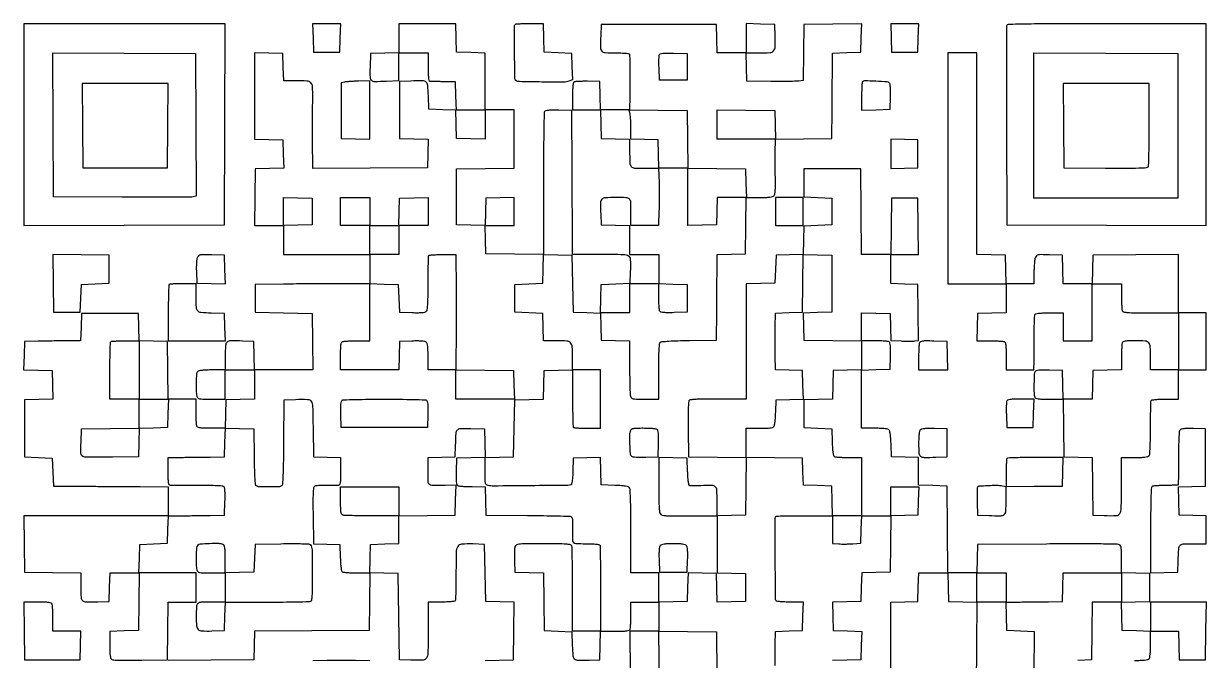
# Model space of a CAD drawing. Extents: x 179 to 1071, y 112 to 1107.
# Drawn here: x 179 to 1071, y 627 to 1107 of the extents above; entities that cross this region are included whole.
import ezdxf

# ---------------------------------------------------------------- set-up
doc = ezdxf.new("R2010")
doc.units = 0

msp = doc.modelspace()

# ---------------------------------------------------------------- linework, layer by layer
for points in [[(1016.834983, 627, 0.00874), (1021.089346, 627.074375, 0.018513), (1024.377065, 627.311444, 0.019392), (1026.800997, 627.672291, 0.150838), (1027.8, 628.2, 0.150969), (1028.328068, 629.200304, 0.019349), (1028.688776, 631.630442, 0.018472), (1028.925705, 634.928253, 0.008695), (1029, 639.2), (1029, 649), (1039.466168, 649), (1049.932337, 649), (1050.216168, 638.25), (1050.5, 627.5), (1060.5, 627.5), (1070.5, 627.5), (1070.769502, 649.25), (1071.039005, 671), (1050.019502, 671), (1029, 671), (1029, 659.966168), (1029, 648.932337), (1018.25, 649.216168), (1007.5, 649.5), (1007.216515, 660.215829), (1006.93303, 670.931657), (1017.716515, 671.215829), (1028.5, 671.5), (1028.5, 682), (1028.5, 692.5), (1017.75, 692.783832), (1007, 693.067663), (1007, 703.51478, 0.003693), (1006.951325, 710.105049, 0.04686), (1006.683345, 712.566966, 0.149006), (1006.014242, 713.797858, 0.136703), (1004.75, 714.497292, 0.056824), (1002.985215, 714.710237, 0.000399), (987.885938, 714.797177, 0.001537), (970.594212, 714.829764, 0.000983), (950.5, 714.766344), (898.5, 714.5), (898.216168, 703.75), (897.932337, 693), (886.979833, 693), (876.027329, 693), (875.763664, 725.75), (875.5, 758.5), (864.75, 758.783832), (854, 759.067663), (854, 769.498849), (854, 779.930034), (843.75, 780.215017), (833.5, 780.5), (833.209882, 789.945876, 0.010217), (833.019842, 793.65896, 0.013854), (832.687053, 797.000112, 0.010763), (832.277004, 799.740901, 0.131421), (831.837437, 800.695876, 0.163434), (830.855494, 801.30342, 0.027915), (828.661716, 801.689599, 0.021862), (825.465038, 801.92889, 0.00775), (820.877555, 802), (811, 802), (811, 823.966168), (811, 845.932337), (821.75, 846.216168), (832.5, 846.5), (832.788231, 856.417355, 0.006827), (832.861823, 861.195195, 0.023663), (832.721018, 864.282937, 0.033714), (832.395734, 866.294865, 0.19692), (831.788231, 867.152042, 0.115445), (830.860149, 867.475649, 0.007585), (828.014355, 867.733781, 0.010675), (824.578609, 867.919286, 0.007755), (820.75, 867.984687), (811, 868), (811, 878.533832), (811, 889.067663), (821.75, 888.783832), (832.5, 888.5), (832.784124, 878.327811), (833.068248, 868.155621), (840.784124, 867.827811, 0.005621), (843.941249, 867.729223, 0.005913), (847.047016, 867.703915, 0.005682), (849.725661, 867.744206, 0.026285), (851.269549, 867.866369), (854.039098, 868.232737), (853.769549, 889.366369), (853.5, 910.5), (843.25, 910.784983), (833, 911.069966), (833, 922.034983), (833, 933), (843.519888, 933), (854.039775, 933), (853.769888, 954.25), (853.5, 975.5), (843.5, 975.5), (833.5, 975.5), (833.230112, 954.25), (832.960225, 933), (821.993965, 933), (811.027706, 933), (810.763853, 965.25), (810.5, 997.5), (789, 997.5), (767.5, 997.5), (767.5, 987), (767.5, 976.5), (778, 976), (788.5, 975.5), (788.5, 965.5), (788.5, 955.5), (778, 955), (767.5, 954.5), (767.216519, 943.784613), (766.933039, 933.069227), (756.716519, 932.784613), (746.5, 932.5), (746, 922), (745.5, 911.5), (734.75, 911.216168), (724, 910.932337), (724, 867.466168), (724, 824), (713.25, 823.93983, -0.000972), (708.408234, 823.92214, -0.000602), (702.720312, 823.919258, -0.000604), (697.103595, 823.929953, -0.001088), (692.5, 823.954293, 0.007849), (688.576814, 823.921985, 0.010887), (685.064194, 823.761323, 0.007625), (682.155003, 823.520094, 0.121614), (681.22917, 823.192572, 0.226593), (680.573546, 822.10642, 0.012877), (680.285443, 818.093225, 0.012005), (680.150235, 811.921799, 0.002709), (680.22917, 801.428109), (680.5, 780.5), (702.269448, 780.230443), (724.038896, 779.960887), (723.769448, 758.230443), (723.5, 736.5), (712.75, 736.216168), (702, 735.932337), (702, 746.947116, 0.011662), (701.803296, 755.379515, 0.191773), (700.661455, 757.898496, 0.194063), (698.106421, 758.927609, 0.011985), (689.763771, 758.723754, -0.007898), (686.737545, 758.625057, -0.010993), (684.027013, 758.639097, -0.007651), (681.77917, 758.734612, -0.12459), (681.064508, 758.960132, -0.2193), (680.661452, 759.568064, -0.00841), (680.282675, 762.318108, -0.013696), (679.970978, 765.67215, -0.009076), (679.788805, 769.535034), (679.5, 779.5), (668.75, 779.783832), (658, 780.067663), (658, 759.156276, 0.002514), (658.055827, 748.053028, 0.013855), (658.281721, 742.074087, 0.020597), (658.672815, 738.421272, 0.184611), (659.449955, 737.041534, 0.130231), (660.58464, 736.516025, 0.020827), (663.028861, 736.188844, 0.018658), (666.357668, 736.008554, 0.008587), (670.699955, 736.010192, -0.002201), (675.226082, 736.069703, -0.001202), (680.779049, 736.104915, -0.001198), (686.422186, 736.113618, -0.001905), (691.25, 736.091103), (702, 736), (702, 714.533832), (702, 693.067663), (712.75, 692.783832), (723.5, 692.5), (723.5, 682), (723.5, 671.5), (712.784171, 671.216515), (702.068343, 670.93303), (701.784171, 681.716515), (701.5, 692.5), (690.784171, 692.783485), (680.068343, 693.06697), (679.784171, 682.283485), (679.5, 671.5), (668.75, 671.216168), (658, 670.932337), (658, 681.966168), (658, 693), (647.5, 693), (637, 693), (636.897587, 703.25, -0.001834), (636.863881, 708.58069, -0.000558), (636.851445, 716.657813, -0.000558), (636.85771, 725.708284, -0.000609), (636.884322, 734.5, 0.004154), (636.850871, 742.735129, 0.006469), (636.671293, 749.829824, 0.003058), (636.406559, 755.793683, 0.129242), (636.023417, 757, 0.171793), (635.068118, 757.750542, 0.0374), (633.007392, 758.278724, 0.024884), (629.807615, 758.685293, 0.007015), (624.786683, 759), (614.5, 759.5), (614.214635, 769.784593), (613.92927, 780.069185), (603.714635, 779.784593), (593.5, 779.5), (593.213239, 769.704509, -0.007971), (593.016228, 765.349621, -0.021007), (592.694672, 762.243538, -0.022752), (592.278664, 760.08811, -0.247019), (591.713239, 759.444081, -0.088918), (589.406877, 759.003898, -0.000308), (561.022539, 758.702933, -0.000553), (533.41346, 758.457753, -0.047349), (529.25, 758.820278, -0.140197), (527.98536, 759.446935, -0.157808), (527.314323, 760.621306, -0.047921), (527.047694, 763.028313, -0.003638), (527, 769.582745), (527, 779.932337), (537.75, 780.216168), (548.5, 780.5), (549, 802), (549.5, 823.5), (560.216508, 823.783492), (570.933016, 824.066984), (571.216508, 834.783492), (571.5, 845.5), (582.20852, 845.783411), (592.91704, 846.066822), (592.956199, 824.941674, 0.002476), (593.011754, 816.778788, 0.003872), (593.148748, 809.755237, 0.001138), (593.328602, 803.665191, 0.131188), (593.556696, 802.908263, 0.22907), (594.125273, 802.546344, 0.007554), (596.873305, 802.266802, 0.013031), (600.208632, 802.065747, 0.008537), (604.059017, 802), (614, 802), (614, 824), (614, 846), (603.5, 846), (593, 846), (593, 855.065741, 0.014488), (592.756688, 863.46081, 0.174233), (591.507482, 866.391309, 0.190134), (588.726697, 867.724509, 0.017821), (580.999799, 868), (571.069966, 868), (570.784983, 878.25), (570.5, 888.5), (560, 889), (549.5, 889.5), (549.5, 900), (549.5, 910.5), (560, 911), (570.5, 911.5), (570.784171, 922.283485), (571.068343, 933.06697), (581.784171, 932.783485), (592.5, 932.5), (593, 911), (593.5, 889.5), (603.715399, 889.215399), (613.930798, 888.930798), (614.215399, 878.715399), (614.5, 868.5), (625.25, 868.216168), (636, 867.932337), (636.013655, 848.216168, 0.002833), (636.062727, 840.499162, 0.00401), (636.200423, 833.630687, 0.002325), (636.38973, 827.845984, 0.056178), (636.630286, 826.25, 0.133542), (637.365943, 824.986773, 0.144985), (638.618562, 824.318691, 0.046747), (641.088289, 824.049468, 0.003789), (647.616631, 824), (658, 824), (658, 844.877555, -0.002768), (658.05831, 855.411493, -0.012307), (658.279075, 861.595571, -0.014446), (658.635885, 865.585686, -0.192319), (659.32685, 866.856298, -0.152945), (660.560667, 867.362293, -0.005658), (665.641918, 867.740697, -0.008626), (672.28686, 868.045023, -0.003809), (681.07685, 868.228743), (701.5, 868.5), (701.705814, 890, 0.000238), (701.78785, 899.01732, 0.000216), (701.86415, 908.332249, 0.000216), (701.925242, 916.668058, 0.000694), (701.955814, 922.216168), (702, 932.932337), (712.75, 933.216168), (723.5, 933.5), (723.769888, 954.75), (724.039775, 976), (733.897443, 976, 0.007108), (738.78831, 976.069531, 0.025862), (741.884176, 976.318178, 0.040557), (743.89576, 976.753091, 0.147065), (744.974344, 977.469086, 0.130772), (745.515866, 978.641621, 0.021773), (745.838241, 981.125842, 0.018684), (746.004389, 984.574156, 0.007851), (745.981535, 989.219086, -0.002502), (745.908488, 993.895782, -0.001474), (745.865636, 999.485077, -0.001474), (745.855749, 1005.069555, -0.002522), (745.884747, 1009.730112), (746, 1019.960225), (767.25, 1020.230112), (788.5, 1020.5), (788.722336, 1042, 0.000338), (788.809484, 1051.01732, 0.000307), (788.887487, 1060.332249, 0.000307), (788.947055, 1068.668059, 0.000988), (788.972336, 1074.216168), (789, 1084.932337), (799.75, 1085.216168), (810.5, 1085.5), (810.784031, 1096.269597), (811.068061, 1107.039194), (789.284031, 1106.769597), (767.5, 1106.5), (767.230484, 1085.377675), (766.960968, 1064.255351), (763.730484, 1063.809431, -0.0283), (761.63222, 1063.639981, -0.002346), (756.161455, 1063.534359, -0.003129), (749.629546, 1063.479796, -0.002408), (742.5, 1063.4992), (724.5, 1063.634889), (724.216168, 1074.317444), (723.932337, 1085), (733.930985, 1085, 0.018142), (741.738055, 1085.283361, 0.189559), (744.57392, 1086.643569, 0.181118), (745.792228, 1089.602866, 0.016305), (745.788833, 1097.756819), (745.5, 1106.5), (734.75, 1106.783832), (724, 1107.067663), (724, 1096.033832), (724, 1085), (713.033832, 1085), (702.067663, 1085), (701.783832, 1095.75), (701.5, 1106.5), (658, 1106.5), (614.5, 1106.5), (614.204946, 1098, 0.009927), (614.071849, 1089.034911, 0.179688), (615.066531, 1086.397028, 0.203196), (617.49751, 1085.211645, 0.01319), (625.519052, 1085, -0.00596), (630.564021, 1084.939858, -0.023655), (633.654374, 1084.719631, -0.035173), (635.546105, 1084.358243, -0.335047), (636.023188, 1083.75, -0.003233), (636.091829, 1078.068847, -0.000843), (636.127691, 1068.941732, -0.000898), (636.131908, 1059.499824, -0.001951), (636.093833, 1052.25), (636, 1042), (625.033832, 1042), (614.067663, 1042), (613.783832, 1052.75), (613.5, 1063.5), (604.316676, 1063.600225, 0.006237), (600.727186, 1063.594622, 0.008908), (597.543213, 1063.493175, 0.005487), (594.886568, 1063.33188, 0.121077), (594.15381, 1063.09506, 0.222275), (593.484177, 1062.072498, 0.016021), (593.10189, 1058.620834, 0.016995), (592.889341, 1053.823774, 0.006804), (592.911139, 1047.25), (593, 1042), (603.466168, 1042), (613.932337, 1042), (614.216168, 1031.25), (614.5, 1020.5), (625.25, 1020.216168), (636, 1019.932337), (636.013655, 1011.216168, 0.009186), (636.196585, 1002.042066, 0.17151), (637.247831, 999.394897, 0.202415), (639.670763, 998.213626, 0.01355), (647.552293, 998), (657.871323, 998), (658.185662, 987.25, -0.004782), (658.281931, 982.356229, -0.002807), (658.308236, 976.5, -0.002807), (658.268781, 970.643775, -0.004781), (658.161524, 965.75), (657.823048, 955), (647.411524, 955), (637, 955), (636.9181, 957.75, -0.00733), (636.896396, 959.18603, -0.002185), (636.904983, 961.378505, -0.002191), (636.936179, 963.841122, -0.002367), (636.988454, 966.240655, 0.018919), (636.916475, 972.600715, 0.207795), (635.811331, 974.83744, 0.165863), (633.290802, 975.824917, 0.011166), (625.451664, 976, 0.01303), (617.501407, 975.792785, 0.199089), (615.070855, 974.633182, 0.183629), (614.071373, 972.051607, 0.01081), (614.203496, 963.496645), (614.5, 955.5), (625.25, 955.216168), (636, 954.932337), (636, 943.966168), (636, 933), (647, 933), (658, 933), (658, 922), (658, 911), (647, 911), (636, 911), (636, 900), (636, 889), (624.966168, 889), (613.932337, 889), (614.216168, 899.75), (614.5, 910.5), (625.5, 911), (636.5, 911.5), (636.795054, 920, 0.017378), (636.794547, 929.186192, 0.257598), (635.199062, 931.853655, 0.129107), (631.495837, 932.881453, 0.003484), (614.480948, 933), (593, 933), (592.92705, 942.75, -0.000647), (592.88953, 948.81367, -0.000071), (592.823521, 962.707812, -0.000087), (592.750184, 979.246562, -0.00007), (592.67705, 997), (592.5, 1041.5), (582.582645, 1041.788231, 0.006827), (577.804805, 1041.861823, 0.023663), (574.717063, 1041.721018, 0.033714), (572.705135, 1041.395734, 0.19692), (571.847958, 1040.788231, 0.137994), (571.514286, 1039.674619, 0.0004), (571.266219, 1024.230501, 0.002308), (571.080091, 1006.744944, 0.001435), (571.015313, 986.230498), (571, 932.960995), (549.25, 933.230498), (527.5, 933.5), (527.216168, 944.25), (526.932337, 955), (537.966168, 955), (549, 955), (549, 965.533832), (549, 976.067663), (538.25, 975.783832), (527.5, 975.5), (527.214647, 965.216527), (526.929295, 954.933054), (516.214647, 955.216527), (505.5, 955.5), (505.5, 976.5), (505.5, 997.5), (527.25, 997.769502), (549, 998.039005), (549, 1020.019502), (549, 1042), (538, 1042), (527, 1042), (527, 1063.466168), (527, 1084.932337), (516.25, 1085.216168), (505.5, 1085.5), (505.216168, 1096.25), (504.932337, 1107), (483.466168, 1107), (462, 1107), (462, 1096.033832), (462, 1085.067663), (451.25, 1084.783832), (440.5, 1084.5), (440.216402, 1074.375418, 0.012035), (440.185706, 1066.573719, 0.215609), (441.238356, 1064.365616, 0.181341), (443.677073, 1063.49624, 0.008134), (452.75, 1063.792189), (462, 1064.244639), (462, 1074.622319), (462, 1085), (473, 1085), (484, 1085), (484, 1074.5, 0.006162), (484.06175, 1069.489712, 0.022969), (484.284059, 1066.345083, 0.031927), (484.644767, 1064.36665, 0.304753), (485.25, 1063.819542, 0.028197), (486.101952, 1063.745238, 0.001558), (488.776563, 1063.671665, 0.002407), (491.961457, 1063.609324, 0.001758), (495.5, 1063.569542), (504.5, 1063.5), (504.78419, 1052.714639), (505.068381, 1041.929279), (494.78419, 1042.214639), (484.5, 1042.5), (484.215131, 1052.7397, 0.013827), (483.781878, 1060.54295, 0.200378), (482.533568, 1062.948742, 0.174565), (479.86687, 1063.925177, 0.010012), (471, 1063.795054), (462.5, 1063.5), (462.5, 1042), (462.5, 1020.5), (473.283485, 1020.215829), (484.06697, 1019.931657), (483.783485, 1009.215829), (483.5, 998.5), (440.25, 998.239377), (397, 997.978755), (396.914061, 1019.239377, -0.000837), (396.892927, 1028.162024, -0.000756), (396.900473, 1037.390469, -0.000757), (396.932253, 1045.656812, -0.002416), (396.988484, 1051.174986, 0.015989), (396.84723, 1059.505871, 0.186858), (395.549834, 1062.423759, 0.182587), (392.611414, 1063.742191, 0.015143), (384.100725, 1064), (375.069966, 1064), (374.784983, 1074.25), (374.5, 1084.5), (363.75, 1084.783832), (353, 1085.067663), (353, 1052.567663), (353, 1020.067663), (363.75, 1019.783832), (374.5, 1019.5), (374.783485, 1008.784171), (375.06697, 998.068343), (364.283485, 997.784171), (353.5, 997.5), (353.230112, 976.25), (352.960225, 955), (363.980112, 955), (375, 955), (375, 944), (375, 933), (407.5, 933), (440, 933), (440, 922), (440, 911), (418.25, 910.972336, 0.000708), (408.365987, 910.945768, 0.000419), (396.573438, 910.887487, 0.000419), (384.80464, 910.809591, 0.000721), (375, 910.722336), (353.5, 910.5), (353.5, 900), (353.5, 889.5), (375, 889), (396.5, 888.5), (396.769888, 867.25), (397.039775, 846), (375.053719, 846), (353.067663, 846), (352.783832, 856.75), (352.5, 867.5), (344, 867.795054, 0.009927), (335.034911, 867.928151, 0.179688), (332.397028, 866.933469, 0.203196), (331.211645, 864.50249, 0.01319), (331, 856.480948), (331, 846), (321.2, 846, 0.008695), (316.928253, 845.925705, 0.018472), (313.630442, 845.688776, 0.019349), (311.200304, 845.328068, 0.150969), (310.2, 844.8, 0.180438), (309.359131, 842.958582, 0.010157), (309.033618, 836.583513, 0.015809), (309.039417, 830.235482, 0.05739), (309.630286, 826.25, 0.133542), (310.365943, 824.986773, 0.144985), (311.618562, 824.318691, 0.046747), (314.088289, 824.049468, 0.003789), (320.616631, 824), (331, 824), (331, 835), (331, 846), (342, 846), (353, 846), (353, 835.033832), (353, 824.067663), (342.25, 823.783832), (331.5, 823.5), (331.216168, 812.75), (330.932337, 802), (320.573157, 802, -0.005377), (315.026092, 802.059651, -0.030446), (312.080966, 802.302822, -0.063217), (310.397282, 802.767927, -0.20495), (309.606989, 803.581787, -0.07203), (309.367894, 804.638111, -0.005915), (309.178303, 807.465525, -0.007831), (309.044305, 810.859224, -0.005951), (309, 814.581787), (309, 824), (298.519502, 824), (288.039005, 824), (287.769502, 845.75), (287.5, 867.5), (276.784613, 867.783481), (266.069227, 868.066961), (265.784613, 878.283481), (265.5, 888.5), (244, 888.5), (222.5, 888.5), (222.215017, 878.25), (221.930034, 868), (211.215017, 867.925726, 0.00076), (206.352057, 867.884624, 0.000453), (200.563161, 867.821651, 0.000453), (194.794695, 867.748445, 0.000784), (190, 867.675726), (179.5, 867.5), (179.216515, 856.784171), (178.93303, 846.068343), (189.716515, 845.784171), (200.5, 845.5), (200.783485, 834.784171), (201.06697, 824.068343), (190.283485, 823.784171), (179.5, 823.5), (179.5, 802), (179.5, 780.5), (190, 780), (200.5, 779.5), (201, 769), (201.5, 758.5), (223.5, 758.327916, 0.000319), (233.463258, 758.256332, 0.000192), (245.279687, 758.183494, 0.000192), (257.024891, 758.120116, 0.000336), (266.75, 758.077916), (288, 758), (288, 747), (288, 736), (233.480112, 736), (178.960225, 736), (179.230112, 714.75), (179.5, 693.5), (200.75, 693.230112), (222, 692.960225), (222, 682.499164, 0.013241), (222.212027, 674.493841, 0.203371), (223.397885, 672.065198, 0.179473), (226.036252, 671.071702, 0.009918), (235, 671.204946), (243.5, 671.5), (243.783832, 682.25), (244.067663, 693), (255.053334, 693), (266.039005, 693), (265.769502, 671.25), (265.5, 649.5), (254.75, 649.216168), (244, 648.932337), (244, 638.48522, 0.003708), (244.048842, 631.899474, 0.046767), (244.31707, 629.432417, 0.147883), (244.985907, 628.194629, 0.136044), (246.25, 627.485341, 0.054895), (247.840683, 627.275402, 0.002293), (253.567187, 627.178292, 0.003942), (260.365834, 627.14779, 0.002788), (268, 627.216289), (287.5, 627.5), (287.769502, 649.25), (288.039005, 671), (298.519502, 671), (309, 671), (309, 682), (309, 693), (287.466168, 693), (265.932337, 693), (266.216168, 703.75), (266.5, 714.5), (277, 715), (287.5, 715.5), (287.784983, 725.75), (288.069966, 736), (298.284983, 736.072108, 0.00076), (302.988838, 736.112465, 0.000421), (308.730589, 736.17529, 0.00042), (314.546856, 736.248714, 0.000677), (319.5, 736.322108), (330.5, 736.5), (330.78684, 746.918214, 0.006395), (330.861075, 751.955846, 0.022687), (330.720845, 755.183294, 0.032059), (330.397712, 757.280391, 0.19991), (329.78684, 758.151446, 0.129678), (328.76, 758.476596, 0.002789), (323.443634, 758.706234, 0.006221), (317.182754, 758.863717, 0.004134), (310, 758.895593, -0.000475), (302.784571, 758.8748, -0.00069), (296.420312, 758.871284, -0.000339), (291.010909, 758.879431, -0.011964), (289.75, 758.912361, -0.234571), (288.821173, 759.432943, -0.109265), (288.293753, 760.747809, -0.036765), (288.051038, 763.42812, -0.004203), (288, 769.5), (288, 780), (298.25, 780.097508, 0.000362), (302.967406, 780.1458, 0.000201), (308.720312, 780.211168, 0.0002), (314.54442, 780.282022, 0.000324), (319.5, 780.347508), (330.5, 780.5), (330.784171, 791.283485), (331.068343, 802.06697), (341.784171, 801.783485), (352.5, 801.5), (352.770909, 780.546095, 0.003025), (352.960859, 770.538324, 0.01097), (353.259718, 764.179757, 0.009456), (353.64341, 759.821704, 0.228384), (354.270909, 758.811407, 0.135682), (356.441738, 758.148873, 0.006678), (364.002812, 758.049467, 0.006682), (371.563488, 758.152092, 0.135555), (373.735681, 758.81548, 0.238962), (374.395763, 759.927232, 0.00522), (374.759672, 766.392156, 0.007577), (375.048944, 775.830801, 0.001803), (375.235681, 791.550168), (375.5, 823.5), (384, 823.795054, -0.017415), (393.138025, 823.793888, -0.254171), (395.822906, 822.210822, -0.129025), (396.89695, 818.525869, -0.003568), (397.230153, 801.735929), (397.5, 780.5), (407.75, 780.215017), (418, 779.930034), (418, 769.465017, -0.004204), (417.949085, 763.410171, -0.036962), (417.706507, 760.743247, -0.110625), (417.178529, 759.44014, -0.235501), (416.25, 758.929363, -0.009426), (415.176159, 758.906282, -0.001138), (412.810938, 758.905424, -0.001353), (409.999906, 758.918409, -0.001113), (407, 758.947063, 0.010522), (404.034906, 758.919592, 0.013779), (401.329943, 758.762899, 0.011309), (399.100299, 758.521076, 0.113785), (398.229593, 758.196072, 0.226666), (397.573099, 757.103727, 0.012546), (397.285861, 753.022343, 0.011812), (397.150693, 746.750616, 0.002657), (397.229593, 736.073524), (397.5, 714.790307), (407.5, 714.645154), (417.5, 714.5), (417.788805, 704.535034, 0.00836), (417.987032, 700.199826, 0.019108), (418.315749, 696.944063, 0.01918), (418.737468, 694.589, 0.199883), (419.288805, 693.800347, 0.117278), (420.172445, 693.49508, 0.006942), (423.014003, 693.252233, 0.010156), (426.438905, 693.07721, 0.007295), (430.269502, 693.015313), (440.039005, 693), (439.769502, 671.25), (439.5, 649.5), (396.283724, 649.239403), (353.067448, 648.978805), (352.783724, 638.239403), (352.5, 627.5), (320.230153, 627.236121), (287.960305, 626.972241)], [(745.90503, 623.202627, -0.001563), (745.861373, 628.628085, -0.00156), (745.851528, 634.094964, -0.002573), (745.881396, 638.715017), (746, 648.930034), (756.25, 649.215017), (766.5, 649.5), (766.783832, 660.25), (767.067663, 671), (757.092849, 671, -0.009095), (753.167402, 671.07141, -0.014559), (749.822831, 671.290777, -0.009538), (747.124026, 671.598923, -0.224791), (746.496585, 672.005526, -0.13829), (745.993529, 673.763313, -0.000259), (745.891328, 703.987983, -0.000191), (745.815764, 734.440463, -0.199458), (746.314313, 735.647646, -0.193319), (746.723352, 735.822261, -0.000534), (752.83284, 735.947373, -0.003065), (759.760169, 736.039352, -0.001895), (767.90374, 736.066689), (789.064964, 736.05753), (788.782482, 747.278765), (788.5, 758.5), (777.784613, 758.783481), (767.069227, 759.066961), (766.784613, 769.283481), (766.5, 779.5), (745.25, 779.769888), (724, 780.039775), (724, 791.019888), (724, 802), (733.877555, 802, 0.00775), (738.465038, 802.07111, 0.021862), (741.661716, 802.310401, 0.027915), (743.855494, 802.69658, 0.163434), (744.837437, 803.304124, 0.131421), (745.277004, 804.259099, 0.010763), (745.687053, 806.999888, 0.013854), (746.019842, 810.34104, 0.010217), (746.209882, 814.054124), (746.5, 823.5), (756.783473, 823.785353), (767.066946, 824.070705), (766.783473, 834.785353), (766.5, 845.5), (756.313661, 845.78428), (746.127322, 846.068561), (745.813661, 856.78428, -0.004785), (745.717586, 861.662464, -0.002809), (745.6913, 867.500078, -0.002809), (745.730613, 873.337712, -0.004785), (745.837573, 878.215984), (746.175146, 888.931967), (756.337573, 889.215984), (766.5, 889.5), (766.769596, 911.283633), (767.039192, 933.067266), (777.769596, 932.783633), (788.5, 932.5), (788.5, 911), (788.5, 889.5), (777.715394, 889.215817), (766.930789, 888.931635), (767.215394, 878.715817), (767.5, 868.5), (789.25, 868.230498), (811, 867.960995), (811, 857.014329), (811, 846.067663), (800.25, 845.783832), (789.5, 845.5), (789.216508, 834.783492), (788.933016, 824.066984), (778.216508, 823.783492), (767.5, 823.5), (767.5, 813), (767.5, 802.5), (778, 802), (788.5, 801.5), (788.788805, 791.535034, 0.00836), (788.987032, 787.199826, 0.019108), (789.315749, 783.944063, 0.01918), (789.737468, 781.589, 0.199883), (790.288805, 780.800347, 0.117226), (791.172107, 780.495095, 0.006962), (794.008274, 780.252233, 0.010173), (797.426877, 780.077211, 0.007309), (801.25, 780.015313), (811, 780), (811, 758), (811, 736), (822, 736), (833, 736), (833, 747), (833, 758), (843.533832, 758), (854.067663, 758), (853.783832, 747.25), (853.5, 736.5), (843.269787, 736.215235), (833.039573, 735.930471), (832.769787, 714.715235), (832.5, 693.5), (821.783492, 693.216508), (811.066984, 692.933016), (810.783492, 682.216508), (810.5, 671.5), (799.716515, 671.215829), (788.93303, 670.931657), (789.216515, 660.215829), (789.5, 649.5), (800.283485, 649.215829), (811.06697, 648.931657), (810.783485, 638.215829), (810.5, 627.5), (799.75, 627.216168), (789, 626.932337)], [(527, 627), (548.5, 627.5), (548.769408, 649.215971), (549.038815, 670.931943), (538.269408, 671.215971), (527.5, 671.5), (527, 693), (526.5, 714.5), (517.756819, 714.788833, 0.023989), (509.226695, 714.66134, 0.250387), (506.346468, 712.881159, 0.127434), (505.199938, 708.786393, 0.004918), (505.046521, 692.921211, -0.002724), (505.005599, 685.1751, -0.004235), (504.877338, 678.496392, -0.001353), (504.702008, 672.72652, -0.130862), (504.465907, 671.944837, -0.227666), (503.878509, 671.56873, -0.008073), (501.133335, 671.277546, -0.013504), (497.792931, 671.068415, -0.00888), (493.940983, 671), (484, 671), (484, 649.519052, -0.003484), (483.881453, 632.504163, -0.129107), (482.853655, 628.800938, -0.257598), (480.186192, 627.205453, -0.017378), (471, 627.204946), (462.5, 627.5), (462, 660), (461.5, 692.5), (450.716515, 692.784171), (439.93303, 693.068343), (440.216515, 703.784171), (440.5, 714.5), (451.25, 714.783832), (462, 715.067663), (462, 725.533832), (462, 736), (441.581787, 736, -0.002771), (433.642891, 736.043995, -0.004125), (426.696775, 736.178303, -0.001841), (420.779435, 736.363369, -0.083055), (419.581787, 736.606989, -0.205218), (418.76761, 737.398405, -0.063068), (418.30265, 739.086379, -0.030363), (418.059586, 742.039857, -0.005351), (418, 747.606989), (418, 758), (440, 758), (462, 758), (462, 747.009941), (462, 736.019883), (483.25, 736.259941), (504.5, 736.5), (504.783337, 747.812635), (505.066674, 759.125271), (496.783337, 758.994365, -0.004376), (487.003164, 758.925413, -0.172833), (484.999973, 759.643013, -0.217048), (484.118841, 761.434684, -0.007399), (484, 769.465017), (484, 779.930034), (494.25, 780.215017), (504.5, 780.5), (504.75078, 789, -0.007628), (505.167898, 798.314567, -0.170037), (506.198021, 800.772528, -0.207027), (508.474513, 801.813268, -0.012089), (516.277755, 801.784677), (526.5, 801.5), (526.783485, 790.784171), (527.06697, 780.068343), (516.283485, 779.784171), (505.5, 779.5), (505.211769, 769.582645, 0.006827), (505.138177, 764.804805, 0.023663), (505.278982, 761.717063, 0.033714), (505.604266, 759.705135, 0.19692), (506.211769, 758.847958, 0.115349), (507.139207, 758.524379, 0.007622), (509.975707, 758.266219, 0.010705), (513.400525, 758.080716, 0.007782), (517.216168, 758.015313), (526.932337, 758), (527.216168, 747.25), (527.5, 736.5), (558.939761, 736.284171, -0.001565), (571.091434, 736.162725, -0.002442), (581.554388, 735.974296, -0.000676), (590.662808, 735.753436, -0.08541), (591.776273, 735.532358, -0.209443), (592.441393, 734.875267, -0.058542), (592.828383, 733.429871, -0.033685), (593.010876, 731.074043, -0.00862), (592.983045, 727.248187, 0.005039), (592.85008, 718.038672, 0.173455), (593.562142, 716.020138, 0.216923), (595.358892, 715.127829, 0.008429), (602.940983, 715, -0.009163), (606.840914, 714.928523, -0.014493), (610.177376, 714.70922, -0.009402), (612.877872, 714.401604, -0.224931), (613.501359, 713.997801, -0.134333), (613.75252, 713.145285, -0.000635), (613.920676, 703.890644, -0.00289), (614.038014, 693.336117, -0.001816), (614.059035, 680.997801), (613.997319, 649), (624.891671, 649, 0.005002), (630.756297, 649.058668, 0.029175), (633.833455, 649.300227, 0.060884), (635.585242, 649.763037, 0.209089), (636.393011, 650.581787, 0.07203), (636.632106, 651.638111, 0.005915), (636.821697, 654.465525, 0.007831), (636.955695, 657.859224, 0.005951), (637, 661.581787), (637, 671), (647.5, 671), (658, 671), (658, 660.019502), (658, 649.039005), (679.75, 648.769502), (701.5, 648.5), (701.763853, 616.25)], [(941.227869, 616.5), (941.403254, 648.5), (930.951627, 649), (920.5, 649.5), (920.216168, 660.25), (919.932337, 671), (930.716168, 671.046894, 0.001157), (935.605698, 671.079468, 0.000692), (941.416624, 671.139675, 0.000693), (947.200582, 671.215633, 0.001206), (952, 671.296894), (962.5, 671.5), (962.783832, 682.25), (963.067663, 693), (985.033832, 693), (1007, 693), (1007, 682), (1007, 671), (996.019502, 671), (985.039005, 671), (984.769502, 649.25), (984.5, 627.5), (974, 627)], [(397, 626.875232), (407.900107, 627.187616, -0.004483), (412.83911, 627.284852, -0.002695), (418.701956, 627.316099, -0.002698), (424.533025, 627.284288, -0.004707), (429.365827, 627.186339), (439.931439, 626.872678)]]:
    msp.add_lwpolyline(points, format="xyb")
for points in [[(179, 1030.993714), (179, 954.987428), (254.75, 955.243714), (330.5, 955.5), (330.756286, 1031.25), (331.012572, 1107), (255.006286, 1107), (179, 1107)], [(397.216168, 1096.25), (397.5, 1085.5), (407.5, 1085.5), (417.5, 1085.5), (417.783832, 1096.25), (418.067663, 1107), (407.5, 1107), (396.932337, 1107)], [(833.216168, 1096.25), (833.5, 1085.5), (843.5, 1085.5), (853.5, 1085.5), (853.783832, 1096.25), (854.067663, 1107), (843.5, 1107), (832.932337, 1107)], [(223.235953, 1030.25), (223.5, 998.5), (255.5, 998.5), (287.5, 998.5), (287.764047, 1030.25), (288.028094, 1062), (255.5, 1062), (222.971906, 1062)], [(527, 1030.966168), (527, 1019.932337), (516.25, 1020.216168), (505.5, 1020.5), (505.216168, 1031.25), (504.932337, 1042), (515.966168, 1042), (527, 1042)], [(745.783832, 1030.75), (746.067663, 1020), (724.033832, 1020), (702, 1020), (702, 1031.019502), (702, 1042.039005), (723.75, 1041.769502), (745.5, 1041.5)], [(833, 1009), (833, 997.930034), (843.25, 998.215017), (853.5, 998.5), (853.5, 1009), (853.5, 1019.5), (843.25, 1019.784983), (833, 1020.069966)], [(396.5, 965.5), (396.5, 955.5), (385.75, 955.216168), (375, 954.932337), (375, 965.5), (375, 976.067663), (385.75, 975.783832), (396.5, 975.5)], [(440, 965.5), (440, 955), (450.965017, 955), (461.930034, 955), (462.215017, 965.25), (462.5, 975.5), (473.25, 975.783832), (484, 976.067663), (484, 965.533832), (484, 955), (473, 955), (462, 955), (462, 944), (462, 933), (451, 933), (440, 933), (440, 944), (440, 955), (429, 955), (418, 955), (418, 965.5), (418, 976), (429, 976), (440, 976)], [(746, 965.5), (746, 955), (756.5, 955), (767, 955), (767, 965.5), (767, 976), (756.5, 976), (746, 976)], [(201.230442, 911.269945), (201.5, 889.5), (211.5, 889.5), (221.5, 889.5), (222, 900), (222.5, 910.5), (233, 911), (243.5, 911.5), (243.5, 922), (243.5, 932.5), (222.230442, 932.769945), (200.960884, 933.039889)]]:
    msp.add_lwpolyline(points, close=True)
for points in [[(549.666667, 1106.333333, 0.200199), (548.836131, 1104.314124, 0.001377), (548.983246, 1085.218059, 0.001171), (549.229554, 1065.977586, 0.255896), (550.104872, 1064.435186, 0.134088), (552.909861, 1063.607335, 0.002082), (569.846962, 1063.332318, 0.002821), (586.419433, 1063.225781, 0.091279), (590.366266, 1063.949155), (593.072688, 1064.978134), (592.786344, 1074.739067), (592.5, 1084.5), (582, 1085), (571.5, 1085.5), (571.216168, 1096.25), (570.932337, 1107), (560.632835, 1107, 0.006042), (556.637527, 1106.951722, 0.009138), (553.162979, 1106.804167, 0.004541), (550.245234, 1106.600177, 0.178489)], [(920.460009, 1105.75, 0.090591), (920.266358, 1104.709509, 0.000109), (920.198937, 1082.982812, 0.000984), (920.176611, 1058.652573, 0.000605), (920.241394, 1030), (920.5, 955.5), (995.75, 955.243674), (1071, 954.987348), (1071, 1030.993674), (1071, 1107), (995.968615, 1107, 0.000668), (957.448289, 1106.948566, 0.003471), (936.19131, 1106.744245, 0.001205), (921.475143, 1106.465155, 0.305157)], [(308.758677, 1030.77123), (309.017354, 977.04246), (306.758677, 976.494347, -0.057902), (304.987826, 976.276519, -0.000418), (290.035361, 976.188577, -0.001589), (272.903102, 976.156579, -0.001017), (253, 976.223117), (201.5, 976.5), (201.241383, 1030.758691), (200.982767, 1085.017383), (254.741383, 1084.758691), (308.5, 1084.5)], [(679.5, 1074.5), (679.5, 1064.5), (669, 1064.5), (658.5, 1064.5), (658.208575, 1073.420857, -0.005886), (658.135127, 1076.937236, -0.007919), (658.156546, 1080.121982, -0.005694), (658.24673, 1082.777249, -0.08044), (658.44069, 1083.706038, -0.236067), (659.172066, 1084.374845, -0.044386), (661.006728, 1084.724611, -0.026058), (664.041094, 1084.869045, -0.005806), (669.232115, 1084.785181), (679.5, 1084.5)], [(876, 998), (876, 911), (898, 911), (920, 911), (920, 900.033832), (920, 889.067663), (909.25, 888.783832), (898.5, 888.5), (898.215017, 878.25), (897.930034, 868), (907.383229, 868, -0.005929), (911.119197, 867.955696, -0.007809), (914.524199, 867.821697, -0.005887), (917.361085, 867.632129, -0.072102), (918.418213, 867.393011, -0.205218), (919.23239, 866.601595, -0.063068), (919.69735, 864.913621, -0.030363), (919.940414, 861.960143, -0.005351), (920, 856.393011), (920, 846), (930.5, 846), (941, 846), (941.053493, 852.75, 0.000264), (941.079324, 856.242348, 0.000082), (941.114454, 861.482813, 0.000082), (941.151765, 867.336406, 0.000091), (941.185902, 873, -0.003222), (941.250585, 878.263366, -0.004694), (941.381044, 882.901562, -0.002404), (941.547187, 886.825504, -0.079097), (941.739398, 887.75, -0.250388), (942.422923, 888.346188, -0.02802), (944.52683, 888.708516, -0.021975), (947.7318, 888.935081, -0.006658), (952.606989, 889), (963, 889), (963, 878.5), (963, 868), (974, 868), (985, 868), (985, 889.5), (985, 911), (996, 911), (1007, 911), (1007, 901.581787, 0.005951), (1007.044305, 897.859224, 0.007831), (1007.178303, 894.465525, 0.005915), (1007.367894, 891.638111, 0.07203), (1007.606989, 890.581787, 0.257256), (1008.653901, 889.698559, 0.030951), (1011.756048, 889.27619, 0.016256), (1017.284365, 889.049786, 0.002106), (1029.106989, 889), (1050, 889), (1050, 867.5), (1050, 846), (1039.5, 846), (1029, 846), (1029, 855.065741, 0.014216), (1028.762804, 863.406406, 0.16826), (1027.548817, 866.357573, 0.194188), (1024.844879, 867.709164, 0.019986), (1017.571805, 868, 0.006238), (1012.61811, 867.938195, 0.03313), (1009.920535, 867.691526, 0.067737), (1008.36289, 867.222134, 0.196582), (1007.606989, 866.418213, 0.07196), (1007.367915, 865.36267, 0.005942), (1007.178303, 862.544413, 0.007852), (1007.044307, 859.161644, 0.005972), (1007, 855.452044), (1007, 846.067663), (996.25, 845.783832), (985.5, 845.5), (985.216168, 834.75), (984.932337, 824), (974, 824), (963.067663, 824), (962.783832, 834.75), (962.5, 845.5), (952.582645, 845.788231, 0.006827), (947.804805, 845.861823, 0.023663), (944.717063, 845.721018, 0.033714), (942.705135, 845.395734, 0.19692), (941.847958, 844.788231, 0.132759), (941.216058, 842.755556, 0.00622), (941.03483, 835.503903, 0.00799), (941.05927, 828.385726, 0.086967), (941.606989, 825.581787, 0.205063), (942.397758, 824.767793, 0.063154), (944.083259, 824.302749, 0.030411), (947.031922, 824.059623, 0.005366), (952.587486, 824), (962.960995, 824), (963.230498, 802.25), (963.5, 780.5), (974.230591, 780.216365), (984.961183, 779.93273), (985.230591, 758.216365), (985.5, 736.5), (994, 736.204946, 0.017378), (1003.186192, 736.205453, 0.257598), (1005.853655, 737.800938, 0.129107), (1006.881453, 741.504163, 0.003484), (1007, 758.519052), (1007, 780), (1016.877555, 780, 0.00774), (1021.469407, 780.07109, 0.021914), (1024.664838, 780.310498, 0.02807), (1026.855842, 780.697277, 0.163231), (1027.839179, 781.306222, 0.155314), (1028.332817, 782.525963, 0.006167), (1028.644179, 787.379953, 0.009007), (1028.860181, 793.785053, 0.003857), (1028.928537, 802.348179, -0.002802), (1028.973358, 809.98179, -0.004346), (1029.106204, 816.567966, -0.001424), (1029.286472, 822.251263, -0.130488), (1029.525931, 823.041956, -0.227158), (1030.120058, 823.423182, -0.008262), (1032.864267, 823.718575, -0.013674), (1036.206504, 823.930622, -0.009004), (1040.059017, 824), (1050, 824), (1050, 835), (1050, 846), (1060.5, 846), (1071, 846), (1071, 867.5), (1071, 889), (1060.5, 889), (1050, 889), (1050, 911.013853), (1050, 933.027706), (1017.75, 932.763853), (985.5, 932.5), (985.216168, 921.75), (984.932337, 911), (974, 911), (963.067663, 911), (962.783832, 921.75), (962.5, 932.5), (952.739067, 932.786344, 0.003777), (946.318608, 932.926166, 0.056645), (944.094026, 932.705325, 0.164113), (942.888802, 931.98706, 0.086391), (941.989067, 930.471244, 0.057381), (941.604891, 928.958396, 0.011168), (941.290538, 926.156223, 0.011732), (941.07261, 922.854949, 0.010614), (941, 919.4349), (941, 911), (930.533832, 911), (920.067663, 911), (919.783832, 921.75), (919.5, 932.5), (908.75, 932.783832), (898, 933.067663), (898, 1009.033832), (898, 1085), (887, 1085), (876, 1085)], [(1049.5, 1030), (1049.5, 975.5), (995.211905, 975.5), (940.92381, 975.5), (940.942857, 1025.75, -0.000032), (940.951538, 1045.331386, -0.000047), (940.961905, 1062.563467, -0.000022), (940.972765, 1077.239555, -0.00086), (940.980952, 1080.508612), (941, 1085.017225), (995.25, 1084.758612), (1049.5, 1084.5)], [(420.863456, 1062.967766), (418.5, 1062.40983), (418.5, 1041.454915), (418.5, 1020.5), (429.25, 1020.216168), (440, 1019.932337), (440, 1041.910084), (440, 1063.887832), (431.613456, 1063.706767, 0.005489), (428.229314, 1063.596528, 0.006274), (424.996194, 1063.414997, 0.005714), (422.259258, 1063.195396, 0.035097)], [(811.65837, 1063.325037, 0.178917), (811.394731, 1062.752169, 0.004396), (811.193396, 1059.814708, 0.008983), (811.04767, 1056.320173, 0.005928), (811, 1052.299502), (811, 1041.932337), (821.75, 1042.216168), (832.5, 1042.5), (832.789648, 1051.910352, 0.009611), (832.833303, 1055.690225, 0.015255), (832.709763, 1058.924301, 0.01187), (832.470479, 1061.505807, 0.168887), (832.073011, 1062.326989, 0.180965), (830.303661, 1063.132769, 0.00511), (821.826183, 1063.634117, 0.004696), (813.28723, 1063.97122, 0.206738)], [(963.235953, 1030.25), (963.5, 998.5), (994.93202, 998.235498, 0.001697), (1010.901959, 998.155315, 0.00816), (1019.995146, 998.288929, 0.006635), (1026.009704, 998.555446, 0.241447), (1027.166708, 999.235498, 0.134731), (1027.492293, 1000.296498, 0.001088), (1027.738089, 1009.161365, 0.003824), (1027.920853, 1019.372002, 0.002438), (1027.984687, 1031.25), (1028, 1062), (995.485953, 1062), (962.971906, 1062)], [(679.769448, 1019.769448), (680.038896, 998.038896), (701.769448, 997.769448), (723.5, 997.5), (723.783832, 986.75), (724.067663, 976), (713.068815, 976), (702.069966, 976), (701.784983, 965.75), (701.5, 955.5), (690.75, 955.216168), (680, 954.932337), (680, 976.466168), (680, 998), (669.033832, 998), (658.067663, 998), (657.783832, 1008.75), (657.5, 1019.5), (647.25, 1019.784983), (637, 1020.069966), (637, 1027.909983, 0.007146), (636.9538, 1031.14219, 0.007153), (636.815239, 1034.370798, 0.007025), (636.61447, 1037.184028, 0.028032), (636.371028, 1038.894862), (635.742055, 1042.039723), (657.621028, 1041.769862), (679.5, 1041.5)], [(310.01538, 931.028739, 0.089721), (309.593321, 929.72211, 0.014763), (309.31694, 927.072896, 0.015383), (309.175108, 923.826587, 0.011481), (309.211167, 920.243181), (309.5, 911.5), (320.284178, 911.215822), (331.068357, 910.931643), (330.784178, 921.715822), (330.5, 932.5), (320.804214, 932.785558, 0.004805), (314.993862, 932.900817, 0.042938), (312.44983, 932.708127, 0.109092), (311.012545, 932.136149, 0.121424)], [(505.042399, 922.25, -0.000718), (505.05772, 916.141673, -0.000137), (505.066578, 905.04321, -0.000146), (505.069572, 892.088665, -0.000135), (505.065169, 878.769439), (505.04554, 846.038878), (526.77277, 845.769439), (548.5, 845.5), (548.783832, 834.75), (549.067663, 824), (527.033832, 824), (505, 824), (505, 835), (505, 846), (494.5, 846), (484, 846), (484, 855.877555, 0.007345), (483.929838, 860.653266, 0.024181), (483.685192, 863.794146, 0.035127), (483.271246, 865.875583, 0.154085), (482.600715, 866.916414, 0.132968), (481.513859, 867.412685, 0.020746), (479.150171, 867.703614, 0.018924), (475.957683, 867.84141, 0.009044), (471.850715, 867.788859), (462.5, 867.5), (462.216168, 856.75), (461.932337, 846), (439.966168, 846), (418, 846), (418, 856.393011, -0.005351), (418.059586, 861.960143, -0.030363), (418.30265, 864.913621, -0.063068), (418.76761, 866.601595, -0.205218), (419.581787, 867.393011, -0.07203), (420.638111, 867.632106, -0.005915), (423.465525, 867.821697, -0.007831), (426.859224, 867.955695, -0.005951), (430.581787, 868), (440, 868), (440, 889.533832), (440, 911.067663), (450.75, 910.783832), (461.5, 910.5), (462, 900), (462.5, 889.5), (471.850715, 889.211141, 0.009044), (475.957683, 889.15859, 0.018924), (479.150171, 889.296386, 0.020746), (481.513859, 889.587315, 0.132968), (482.600715, 890.083586, 0.186622), (483.339814, 891.407802, 0.018675), (483.718327, 895.079535, 0.013619), (483.942767, 900.960884, 0.002727), (484, 911.455778, -0.003085), (484.048102, 919.251354, -0.004895), (484.195833, 925.925551, -0.001352), (484.396325, 931.713643, -0.189229), (484.666667, 932.333333, -0.177413), (485.241448, 932.599886, -0.004912), (488.026042, 932.804167, -0.009526), (491.350087, 932.951706, -0.006327), (495.166667, 933), (505, 933)], [(288.666667, 910.333333, 0.189545), (288.396201, 909.712325, 0.001277), (288.195833, 903.742708, 0.004756), (288.048097, 896.867578, 0.002993), (288, 888.833333), (288, 868), (309.534983, 868), (331.069966, 868), (330.784983, 878.25), (330.5, 888.5), (320.357794, 888.783793, -0.014077), (312.641261, 889.217345, -0.199184), (310.234082, 890.462909, -0.166903), (309.196349, 893.143851, -0.00925), (309.013655, 902.25), (309, 911), (299.166667, 911, 0.006327), (295.350087, 910.951706, 0.009526), (292.026042, 910.804167, 0.004912), (289.241448, 910.599886, 0.177413)], [(679.5, 900), (679.5, 889.5), (669.582645, 889.211769, -0.006827), (664.804805, 889.138177, -0.023663), (661.717063, 889.278982, -0.033714), (659.705135, 889.604266, -0.19692), (658.847958, 890.211769, -0.11554), (658.524324, 891.140491, -0.007548), (658.266219, 893.995583, -0.010646), (658.080711, 897.442256, -0.007729), (658.015313, 901.283832), (658, 911.067663), (668.75, 910.783832), (679.5, 910.5)], [(266, 846), (266, 824), (277.033832, 824), (288.067663, 824), (287.783832, 813.25), (287.5, 802.5), (276.783492, 802.216508), (266.066984, 801.933016), (265.783492, 791.216508), (265.5, 780.5), (246, 780.216289, -0.002831), (238.36337, 780.14843, -0.003993), (231.557001, 780.180849, -0.002348), (225.826644, 780.280828, -0.054764), (224.215323, 780.494044, -0.127702), (222.928278, 781.188838, -0.160964), (222.279857, 782.368544, -0.049294), (222.079402, 784.724702, -0.003551), (222.215323, 791.277755), (222.5, 801.5), (244.25, 801.769502), (266, 802.039005), (266, 813.019502), (266, 824), (255, 824), (244, 824), (244, 845.333333, -0.002923), (244.048092, 853.559297, -0.00465), (244.195833, 860.595833, -0.001222), (244.396107, 866.71132, -0.189785), (244.666667, 867.333333, -0.178563), (245.245497, 867.600197, -0.004516), (248.172917, 867.804167, -0.009111), (251.658388, 867.951724, -0.006022), (255.666667, 868), (266, 868)], [(854.619905, 866.451872, 0.071617), (854.375852, 865.377748, 0.006076), (854.182097, 862.544363, 0.007957), (854.045258, 859.143198, 0.006075), (854, 855.418213), (854, 846), (865.033832, 846), (876.067663, 846), (875.783832, 856.75), (875.5, 867.5), (865.369905, 867.783659, 0.005077), (859.789027, 867.883234, 0.032748), (856.976461, 867.720524, 0.074653), (855.405548, 867.281886, 0.198307)], [(482.788231, 823.152042, -0.19692), (483.395734, 822.294865, -0.033714), (483.721018, 820.282937, -0.023663), (483.861823, 817.195195, -0.006827), (483.788231, 812.417355), (483.5, 802.5), (451, 802.5), (418.5, 802.5), (418.211769, 812.417355, -0.006827), (418.138177, 817.195195, -0.023663), (418.278982, 820.282937, -0.033714), (418.604266, 822.294865, -0.19692), (419.211769, 823.152042, -0.134578), (420.290485, 823.48316, -0.001143), (429.080957, 823.729283, -0.003922), (439.216214, 823.910344, -0.002505), (451, 823.969374, -0.002505), (462.783786, 823.910344, -0.003922), (472.919043, 823.729283, -0.001143), (481.709515, 823.48316, -0.134578)], [(920.428774, 822.674983, 0.081654), (920.239658, 821.758353, 0.005045), (920.154817, 818.970602, 0.007376), (920.136178, 815.631743, 0.005394), (920.210159, 811.924983), (920.5, 802.5), (930.5, 802.5), (940.5, 802.5), (940.783832, 813.25), (941.067663, 824), (931.002447, 824, 0.006587), (926.126428, 823.935763, 0.024584), (923.068829, 823.70446, 0.036283), (921.137913, 823.318677, 0.238012)], [(636.606989, 800.418213, 0.087004), (635.911683, 796.857358, 0.015057), (635.986408, 789.966674, 0.010356), (636.418655, 782.966164, 0.201589), (637.399285, 781.083586, 0.132968), (638.486141, 780.587315, 0.020746), (640.849829, 780.296386, 0.018924), (644.042317, 780.15859, 0.009044), (648.149285, 780.211141), (657.5, 780.5), (657.788231, 790.417355, 0.006827), (657.861823, 795.195195, 0.023663), (657.721018, 798.282937, 0.033714), (657.395734, 800.294865, 0.19692), (656.788231, 801.152042, 0.113628), (655.872203, 801.475136, 0.008287), (653.192658, 801.733781, 0.011234), (649.952971, 801.919247, 0.008261), (646.356989, 801.984687, 0.00643), (641.524375, 801.930628, 0.033827), (638.882724, 801.687776, 0.069116), (637.355058, 801.219702, 0.19467)], [(855.233397, 800.833397, 0.14606), (854.688238, 799.824314, 0.022125), (854.316448, 797.535271, 0.019971), (854.075373, 794.40392, 0.009225), (854, 790.319052, 0.016882), (854.237933, 783.27423, 0.213688), (855.454216, 780.986037, 0.166071), (858.128427, 780.063929, 0.009402), (867, 780.204946), (875.5, 780.5), (875.5, 791), (875.5, 801.5), (865.983397, 801.783397, 0.008138), (861.607967, 801.842445, 0.021344), (858.471245, 801.699745, 0.026578), (856.271169, 801.386818, 0.148826)], [(1051.175729, 800.711741, 0.153587), (1050.64803, 799.42038, 0.00748), (1050.328995, 794.74816, 0.009622), (1050.112836, 788.388015, 0.003683), (1050.047619, 779.533368, -0.00169), (1050.021851, 771.90927, -0.002743), (1049.942522, 765.431044, -0.000428), (1049.835986, 759.699852, -0.193864), (1049.689843, 759.356509, -0.184119), (1049.362725, 759.209941, -0.001952), (1046.841936, 759.075771, -0.005871), (1043.909514, 758.965666, -0.003744), (1040.49725, 758.903214, 0.005198), (1037.016235, 758.829381, 0.006993), (1033.866617, 758.685695, 0.004971), (1031.239526, 758.502773, 0.07186), (1030.331217, 758.296858, 0.291317), (1029.588482, 757.293951, 0.007528), (1029.264201, 751.451557, 0.008562), (1029.052195, 742.342313, 0.001537), (1029, 725.358028), (1029, 692.930034), (1039.25, 693.215017), (1049.5, 693.5), (1049.75078, 702, -0.007697), (1050.164757, 711.216036, -0.164941), (1051.179993, 713.705511, -0.204171), (1053.437164, 714.806529, -0.012757), (1061.019052, 715), (1071, 715), (1071, 725.465017), (1071, 735.930034), (1060.75, 736.215017), (1050.5, 736.5), (1050.216527, 747.214647), (1049.933054, 757.929295), (1060.216527, 758.214647), (1070.5, 758.5), (1070.5, 780), (1070.5, 801.5), (1061.40192, 801.785515, 0.007764), (1056.969321, 801.855754, 0.02624), (1054.078216, 801.704843, 0.039579), (1052.171215, 801.350464, 0.15503)], [(920.666667, 779.333333, 0.178513), (920.399817, 778.754681, 0.004533), (920.195833, 775.83383, 0.00913), (920.048277, 772.355774, 0.006035), (920, 768.356302), (920, 758.045937), (941.25, 758.272969), (962.5, 758.5), (962.783832, 769.25), (963.067663, 780), (942.200498, 780, 0.002988), (934.153282, 779.951904, 0.004749), (927.26723, 779.804167, 0.001273), (921.287745, 779.603805, 0.189562)], [(898.337769, 757.437828, 0.085506), (898.182888, 756.656995, 0.00344), (898.129732, 753.758355, 0.005953), (898.131276, 750.311258, 0.004171), (898.211631, 746.428821), (898.5, 736.5), (907, 736.204946, 0.00989), (915.959694, 736.071264, 0.178826), (918.599531, 737.061205, 0.203892), (919.786818, 739.482846, 0.013394), (920, 747.439597), (920, 757.841089), (917.25, 758.375704, 0.045988), (912.84572, 758.818048, 0.014436), (906.213735, 758.680871, 0.006631), (899.434055, 758.254457, 0.289806)], [(789, 725.596513), (789, 715.193027), (793.75, 714.846513, 0.014642), (795.99658, 714.748636, 0.007134), (798.867188, 714.748663, 0.007069), (801.856091, 714.833617, 0.010147), (804.5, 715), (810.5, 715.5), (810.784983, 725.75), (811.069966, 736), (800.034983, 736), (789, 736)], [(310.2, 713.8, 0.180438), (309.359131, 711.958582, 0.010157), (309.033618, 705.583513, 0.015809), (309.039417, 699.235482, 0.05739), (309.630286, 695.25, 0.133542), (310.365943, 693.986773, 0.144985), (311.618562, 693.318691, 0.046747), (314.088289, 693.049468, 0.003789), (320.616631, 693), (331, 693), (331, 682), (331, 671), (320.567388, 671, 0.010141), (312.629976, 670.838993, 0.181131), (310.316098, 669.863591, 0.192925), (309.285712, 667.630531, 0.011758), (309.078667, 660.139059, 0.018913), (309.318642, 653.022322, 0.189525), (310.578675, 650.387917, 0.180021), (313.329339, 649.244924, 0.016762), (320.804214, 649.214442), (330.5, 649.5), (330.783832, 660.25), (331.067663, 671), (362.452044, 671, 0.001769), (374.593034, 671.042946, 0.002742), (385.072122, 671.174546, 0.000834), (394.15993, 671.353669, 0.086473), (395.384879, 671.594198, 0.260251), (396.245902, 672.626491, 0.028519), (396.657698, 675.802102, 0.015828), (396.882892, 681.389818, 0.002157), (396.933333, 693.083512, 0.001399), (396.894684, 706.893743, 0.024388), (396.650564, 711.379756, 0.095504), (396.009914, 713.499039, 0.217181), (394.716667, 714.500841, 0.052749), (393.147079, 714.699607, 0.002141), (387.423021, 714.79283, 0.003725), (380.631799, 714.823754, 0.002629), (373, 714.761526), (353.5, 714.5), (353, 704), (352.5, 693.5), (341.75, 693.216168), (331, 692.932337), (331, 703.359179, 0.005326), (330.940479, 708.946379, 0.03028), (330.697521, 711.908208, 0.062919), (330.232706, 713.600474, 0.205485), (329.418213, 714.393011, 0.087326), (326.131964, 715.032511, 0.012209), (319.18065, 714.98781, 0.008428), (312.075108, 714.648595, 0.182186)], [(549.462084, 712.702531, 0.048368), (549.262837, 711.375065, 0.007075), (549.158771, 708.650119, 0.007941), (549.132447, 705.415838, 0.006739), (549.204946, 702), (549.5, 693.5), (560.230591, 693.216365), (570.961183, 692.93273), (571.230591, 671.216365), (571.5, 649.5), (582, 649), (592.5, 648.5), (592.784869, 638.2603, 0.013482), (593.211819, 630.473421, 0.195806), (594.432921, 628.060296, 0.179106), (597.041159, 627.075074, 0.010944), (605.503355, 627.203496), (613.5, 627.5), (613.783832, 638.25), (614.067663, 649), (603.533832, 649), (593, 649), (592.956214, 651.75, -0.003613), (592.939015, 653.727806, -0.000104), (592.928403, 662.138882, -0.000211), (592.922143, 672.037584, -0.000145), (592.923024, 683.254703, 0.001814), (592.886758, 694.380852, 0.002807), (592.766625, 703.989784, 0.000872), (592.60126, 712.315359, 0.086415), (592.375723, 713.463265, 0.268276), (591.390784, 714.260042, 0.022155), (587.984303, 714.642028, 0.014599), (582.224185, 714.861993, 0.002315), (570.91605, 714.911093, 0.001416), (557.145824, 714.868133, 0.024163), (552.629343, 714.622796, 0.09296), (550.482962, 713.98703, 0.216227)], [(659.083586, 713.600715, 0.132968), (658.587315, 712.513859, 0.020746), (658.296386, 710.150171, 0.018924), (658.15859, 706.957683, 0.009044), (658.211141, 702.850715), (658.5, 693.5), (669, 693.5), (679.5, 693.5), (679.788859, 702.850715, 0.009044), (679.84141, 706.957683, 0.018924), (679.703614, 710.150171, 0.020746), (679.412685, 712.513859, 0.132968), (678.916414, 713.600715, 0.148241), (677.921106, 714.258133, 0.03732), (676.001581, 714.676883, 0.026238), (673.161782, 714.926629, 0.008814), (669, 715, 0.008814), (664.838218, 714.926629, 0.026238), (661.998419, 714.676883, 0.03732), (660.078894, 714.258133, 0.148241)], [(179.230498, 649.25), (179.5, 627.5), (200.5, 627.5), (221.5, 627.5), (221.783832, 638.25), (222.067663, 649), (211.533832, 649), (201, 649), (201, 658.418213, 0.005951), (200.955695, 662.140776, 0.007831), (200.821697, 665.534475, 0.005915), (200.632106, 668.361889, 0.07203), (200.393011, 669.418213, 0.205372), (199.600948, 670.232572, 0.062982), (197.9105, 670.697448, 0.030315), (194.952209, 670.940452, 0.005337), (189.373509, 671), (178.960995, 671)]]:
    msp.add_lwpolyline(points, format="xyb", close=True)
for points in [[(833, 606), (833, 638.465017), (833, 670.930034), (843.25, 671.215017), (853.5, 671.5), (853.783832, 682.25), (854.067663, 693), (865, 693), (875.932337, 693), (876.216168, 682.25), (876.5, 671.5), (887.25, 671.216168), (898, 670.932337), (898, 681.966168), (898, 693), (909, 693), (920, 693), (920, 682), (920, 671), (909.013853, 671), (898.027706, 671), (897.763853, 638.75), (897.5, 606.5)], [(658.5, 606.5), (658.230112, 627.75), (657.960225, 649), (647.037631, 649), (636.115037, 649), (636.307518, 616.75)]]:
    msp.add_lwpolyline(points)

doc.saveas('drawing.dxf')
